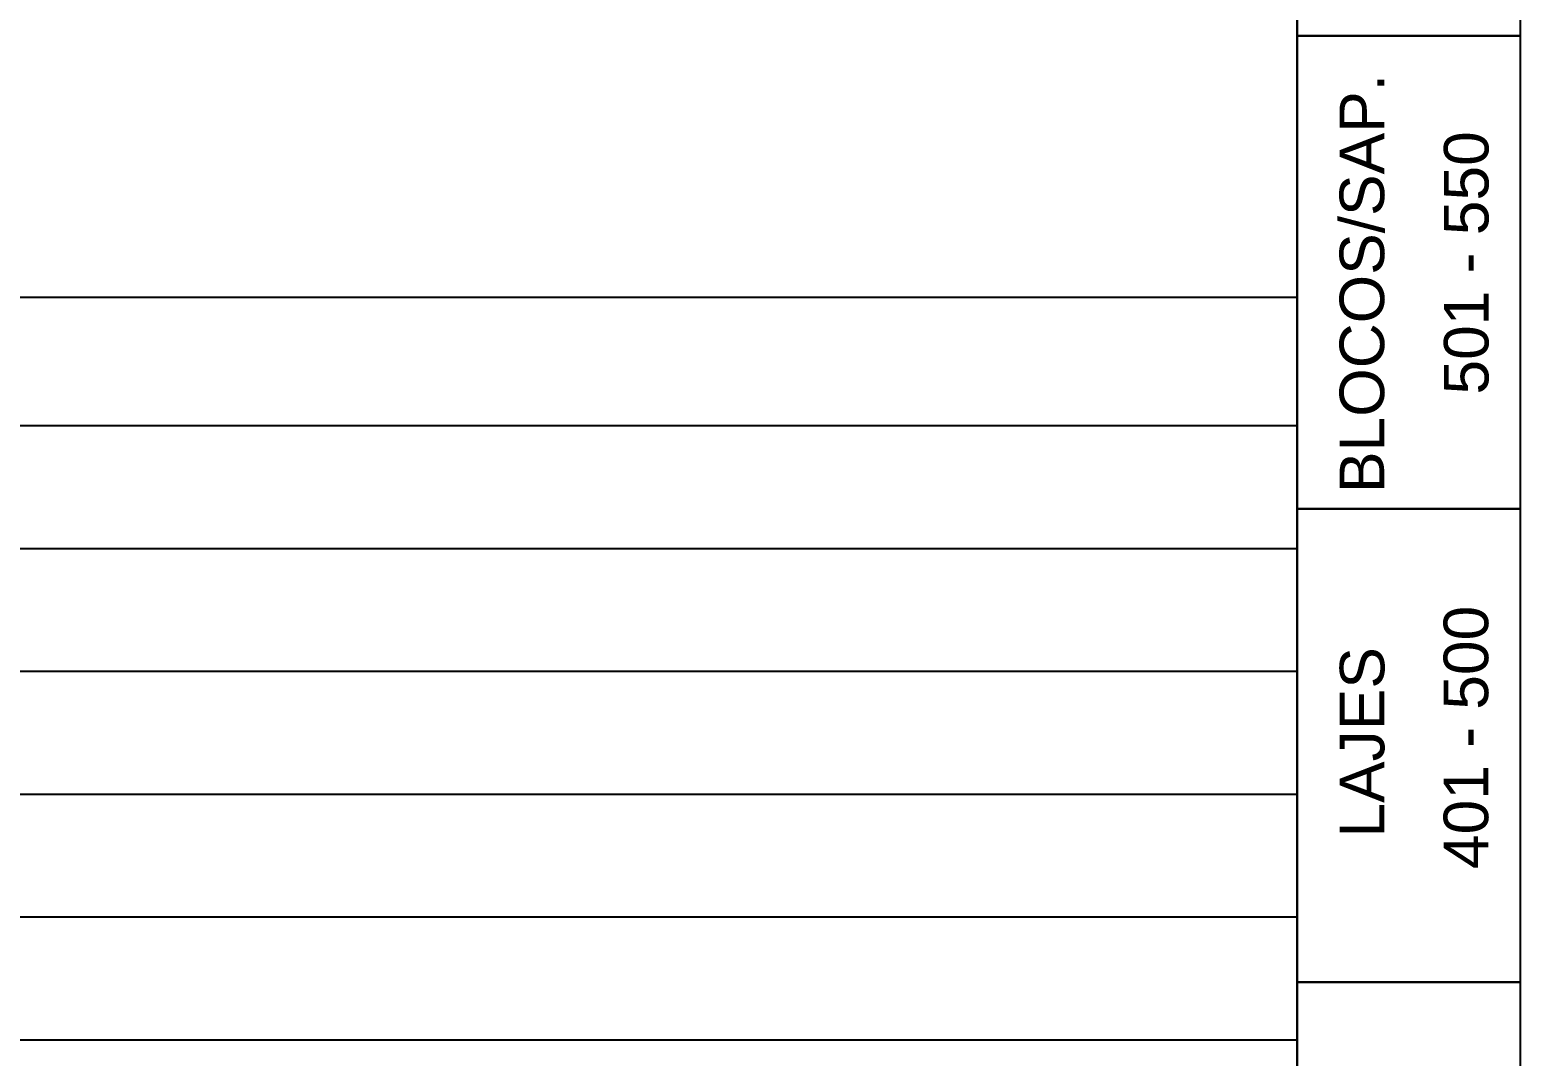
# Model space of a CAD drawing. Extents: x 0 to 119, y 0 to 84.
# Drawn here: x 112.21 to 118.9, y 14.51 to 19.12 of the extents above; entities that cross this region are included whole.
import ezdxf

# ---------------------------------------------------------------- set-up
doc = ezdxf.new("R2010")
doc.units = 0
doc.header["$MEASUREMENT"] = 0
for name, color, linetype in [('10', 252, 'CONTINUOUS'), ('40', 7, 'CONTINUOUS'), ('7', 232, 'CONTINUOUS')]:
    doc.layers.add(name, color=color, linetype=linetype)
doc.styles.add('TQS_ARIAL', font='arial.ttf')

msp = doc.modelspace()

# ---------------------------------------------------------------- linework, layer by layer
at = {"layer": '40', "linetype": 'Continuous'}
for p, q in [((118.9, 21.21), (118.9, 19.089)), ((118.9, 21.21), (118.9, 19.089)), ((118.9, 21.21), (118.9, 19.089)), ((118.9, 21.21), (118.9, 19.089)), ((118.9, 19.089), (118.9, 16.968)), ((118.9, 19.089), (118.9, 16.968)), ((118.9, 19.089), (118.9, 16.968)), ((118.9, 19.089), (118.9, 16.968)), ((100.4, 17.916969), (117.9, 17.916969)), ((100.4, 17.341374), (117.9, 17.341374)), ((118.9, 16.968), (118.9, 14.847)), ((118.9, 16.968), (118.9, 14.847)), ((118.9, 16.968), (118.9, 14.847)), ((118.9, 16.968), (118.9, 14.847)), ((100.4, 16.790779), (117.9, 16.790779)), ((100.4, 16.240184), (117.9, 16.240184)), ((100.4, 15.689588), (117.9, 15.689588)), ((100.4, 15.138993), (117.9, 15.138993)), ((118.9, 14.847), (118.9, 12.726)), ((118.9, 14.847), (118.9, 12.726)), ((118.9, 14.847), (118.9, 12.726)), ((118.9, 14.847), (118.9, 12.726)), ((100.4, 14.588398), (117.9, 14.588398))]:
    msp.add_line(p, q, dxfattribs=at)
for points in [[(117.9, 19.089), (117.9, 21.21), (118.9, 21.21), (118.9, 19.089), (117.9, 19.089)], [(117.9, 16.968), (117.9, 19.089), (118.9, 19.089), (118.9, 16.968), (117.9, 16.968)], [(117.9, 14.847), (117.9, 16.968), (118.9, 16.968), (118.9, 14.847), (117.9, 14.847)], [(117.9, 12.726), (117.9, 14.847), (118.9, 14.847), (118.9, 12.726), (117.9, 12.726)]]:
    msp.add_lwpolyline(points, dxfattribs=at)
at = {"layer": '7', "color": 232, "linetype": 'Continuous'}
msp.add_line((117.9, 83.099998), (117.9, 0.999998), dxfattribs=at)

# ---------------------------------------------------------------- texts
at = {"layer": '10', "color": 252, "linetype": 'Continuous', "style": 'TQS_ARIAL'}
for s, p in [('BLOCOS/SAP.', (118.290014, 17.03947)), ('LAJES', (118.290781, 15.494432))]:
    msp.add_text(s, height=0.2, rotation=90, dxfattribs=at).set_placement(p)
at = {"layer": '40', "linetype": 'Continuous', "style": 'TQS_ARIAL'}
for s, p in [('501 - 550', (118.757886, 17.480724)), ('401 - 500', (118.756572, 15.353369))]:
    msp.add_text(s, height=0.2, rotation=90, dxfattribs=at).set_placement(p)

doc.saveas('drawing.dxf')
